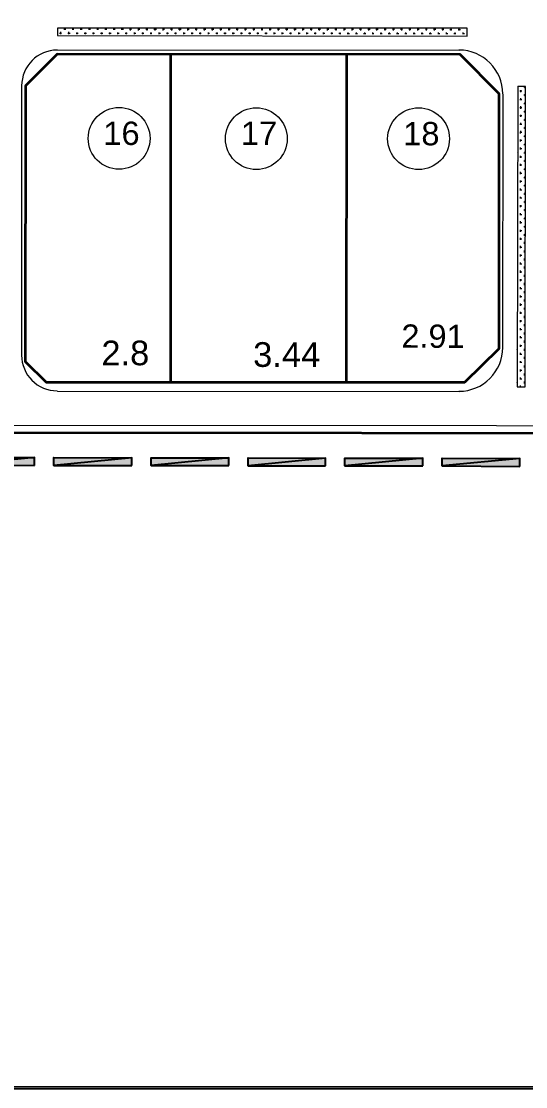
# Model space of a CAD drawing. Header units: millimetres. Extents: x -1787 to 4633, y 81 to 2259.
# Drawn here: x 1147 to 1536, y 275 to 1097 of the extents above; entities that cross this region are included whole.
import ezdxf
from ezdxf.xclip import XClip

# ---------------------------------------------------------------- set-up
doc = ezdxf.new("R2010")
doc.units = ezdxf.units.MM
doc.header["$MEASUREMENT"] = 0
doc.header["$XCLIPFRAME"] = 2
doc.layers.get('0').update_dxf_attribs({"linetype": 'CONTINUOUS'})
doc.styles.add('Arial$001', font='arial.ttf', dxfattribs={"height": 2.232})

# ---------------------------------------------------------------- blocks, each defined once
blk = doc.blocks.new('MF27BC930')
at = {"color": 1, "linetype": 'Continuous', "lineweight": 5, "true_color": 0x000001}
blk.add_lwpolyline([(10.69, 344.81), (583.36, 344.81), (583.36, 74.87), (10.69, 74.87)], close=True, dxfattribs=at)

msp = doc.modelspace()

# ---------------------------------------------------------------- hatches: boundary and pattern name
at = {"true_color": 0x000007}
h = msp.add_hatch(color=7, dxfattribs=at)
h.paths.add_polyline_path([(1157.44111, 754.45556), (1157.44111, 760.77957), (1097.72783, 754.8204)])
h.paths.add_polyline_path([(1157.44111, 760.77957), (1097.72783, 754.8204), (1097.72783, 760.77957)])
h = msp.add_hatch(color=7, dxfattribs=at)
h.paths.add_polyline_path([(1232.47796, 754.45556), (1232.47796, 760.41472), (1172.39983, 754.45556)])
h.paths.add_polyline_path([(1232.47796, 760.41472), (1172.39983, 754.45556), (1172.39983, 760.77957)])
h = msp.add_hatch(color=7, dxfattribs=at)
h.paths.add_polyline_path([(1307.27158, 754.45556), (1307.27158, 760.41472), (1247.43668, 754.45556)])
h.paths.add_polyline_path([(1307.27158, 760.41472), (1247.43668, 754.45556), (1247.43668, 760.41472)])
h = msp.add_hatch(color=7, dxfattribs=at)
h.paths.add_polyline_path([(1381.94358, 754.21233), (1381.94358, 760.17149), (1322.2303, 754.21233)])
h.paths.add_polyline_path([(1381.94358, 760.17149), (1322.2303, 754.21233), (1322.2303, 760.41472)])
h = msp.add_hatch(color=7, dxfattribs=at)
h.paths.add_polyline_path([(1456.98044, 754.21233), (1456.98044, 760.17149), (1396.90231, 754.21233)])
h.paths.add_polyline_path([(1456.98044, 760.17149), (1396.90231, 754.21233), (1396.90231, 760.17149)])
h = msp.add_hatch(color=7, dxfattribs=at)
h.paths.add_polyline_path([(1531.77406, 753.84748), (1531.77406, 759.80665), (1471.93916, 754.21233)])
h.paths.add_polyline_path([(1531.77406, 759.80665), (1471.93916, 754.21233), (1471.93916, 760.17149)])

# ---------------------------------------------------------------- linework, layer by layer
at = {"color": 1, "linetype": 'Continuous', "lineweight": 35, "true_color": 0x000001}
for points in [[(3594.01049, 777.80576), (681.43749, 779.99484), (681.43749, 825.84394), (689.22089, 825.84394), (711.35494, 856.00462), (649.08773, 1050.95449), (629.50761, 1065.54837), (589.61768, 1065.54837), (589.61768, 1113.2217), (601.4144, 1113.2217), (620.75128, 1139.61229), (457.29986, 1651.49253), (497.18979, 1664.26217), (512.75659, 1615.61592), (522.97231, 1611.35937)], [(1262.39541, 1071.75077), (1262.39541, 818.66862), (1262.39541, 818.66862)], [(1398.11847, 1071.50753), (1397.87523, 818.66862), (1397.87523, 818.66862)]]:
    msp.add_lwpolyline(points, dxfattribs=at)
at = {"color": 5, "linetype": 'Continuous', "lineweight": 20, "true_color": 0x000005}
for points in [[(1491.27605, 1091.69573), (1175.19699, 1091.93896), (1175.19699, 1086.10141), (1491.27605, 1085.73656), (1491.27605, 1089.50665)], [(1530.19305, 1046.81956), (1529.82821, 815.26338), (1535.78737, 815.26338), (1536.0306, 1046.81956)]]:
    msp.add_lwpolyline(points, close=True, dxfattribs=at)
at = {"color": 3, "linetype": 'Continuous', "lineweight": 15, "true_color": 0x000003}
for points in [[(1176.778, 1087.92565), (1178.359, 1087.92565), (1178.359, 1087.92565)], [(1177.75092, 1087.07434), (1177.75092, 1088.89857), (1177.75092, 1088.89857)], [(1180.18324, 1091.08765), (1181.76424, 1091.08765), (1181.76424, 1091.08765)], [(1180.79131, 1090.47957), (1180.79131, 1091.93896), (1180.79131, 1091.93896)], [(1183.34524, 1087.92565), (1184.92625, 1087.92565), (1184.92625, 1087.92565)], [(1183.95332, 1087.07434), (1183.95332, 1088.89857), (1183.95332, 1088.89857)], [(1186.50725, 1091.08765), (1187.96664, 1091.08765), (1187.96664, 1091.08765)], [(1187.11533, 1090.47957), (1187.11533, 1091.93896), (1187.11533, 1091.93896)], [(1189.54764, 1087.92565), (1191.12864, 1087.92565), (1191.12864, 1087.92565)], [(1190.52056, 1087.07434), (1190.52056, 1088.53372), (1190.52056, 1088.53372)], [(1192.70965, 1091.08765), (1194.29065, 1091.08765), (1194.29065, 1091.08765)], [(1193.56096, 1090.47957), (1193.56096, 1091.93896), (1193.56096, 1091.93896)], [(1195.75004, 1087.92565), (1197.69589, 1087.92565), (1197.69589, 1087.92565)], [(1196.72296, 1087.07434), (1196.72296, 1088.53372), (1196.72296, 1088.53372)], [(1199.15528, 1091.08765), (1200.73628, 1091.08765), (1200.73628, 1091.08765)], [(1199.88497, 1090.47957), (1199.88497, 1091.93896), (1199.88497, 1091.93896)], [(1202.31728, 1087.92565), (1203.89829, 1087.92565), (1203.89829, 1087.92565)], [(1202.92536, 1087.07434), (1202.92536, 1088.53372), (1202.92536, 1088.53372)], [(1205.47929, 1091.08765), (1206.93868, 1091.08765), (1206.93868, 1091.08765)], [(1206.3306, 1090.47957), (1206.3306, 1091.93896), (1206.3306, 1091.93896)], [(1208.51968, 1087.92565), (1210.10068, 1087.92565), (1210.10068, 1087.92565)], [(1209.4926, 1087.07434), (1209.4926, 1088.53372), (1209.4926, 1088.53372)], [(1211.68169, 1091.08765), (1213.26269, 1091.08765), (1213.26269, 1091.08765)], [(1212.65461, 1090.47957), (1212.65461, 1091.93896), (1212.65461, 1091.93896)], [(1214.72208, 1087.92565), (1216.66793, 1087.92565), (1216.66793, 1087.92565)], [(1215.695, 1087.07434), (1215.695, 1088.53372), (1215.695, 1088.53372)], [(1218.24893, 1091.08765), (1219.70832, 1091.08765), (1219.70832, 1091.08765)], [(1218.85701, 1090.47957), (1218.85701, 1091.93896), (1218.85701, 1091.93896)], [(1221.28932, 1087.92565), (1222.87033, 1087.92565), (1222.87033, 1087.92565)], [(1221.8974, 1087.07434), (1221.8974, 1088.53372), (1221.8974, 1088.53372)], [(1224.45133, 1091.08765), (1226.03233, 1091.08765), (1226.03233, 1091.08765)], [(1225.42425, 1090.47957), (1225.42425, 1091.93896), (1225.42425, 1091.93896)], [(1227.49172, 1087.92565), (1229.07272, 1087.92565), (1229.07272, 1087.92565)], [(1228.46464, 1087.07434), (1228.46464, 1088.53372), (1228.46464, 1088.53372)], [(1230.65373, 1091.08765), (1232.23473, 1091.08765), (1232.23473, 1091.08765)], [(1231.62665, 1090.11473), (1231.62665, 1091.93896), (1231.62665, 1091.93896)], [(1234.05896, 1087.92565), (1235.63997, 1087.92565), (1235.63997, 1087.92565)], [(1234.66704, 1087.07434), (1234.66704, 1088.53372), (1234.66704, 1088.53372)], [(1237.22097, 1091.08765), (1238.80197, 1091.08765), (1238.80197, 1091.08765)], [(1237.82905, 1090.11473), (1237.82905, 1091.93896), (1237.82905, 1091.93896)], [(1240.26136, 1087.92565), (1241.84237, 1087.92565), (1241.84237, 1087.92565)], [(1240.99106, 1087.07434), (1240.99106, 1088.53372), (1240.99106, 1088.53372)], [(1243.42337, 1091.08765), (1245.00437, 1091.08765), (1245.00437, 1091.08765)], [(1244.39629, 1090.11473), (1244.39629, 1091.93896), (1244.39629, 1091.93896)], [(1246.58538, 1087.92565), (1248.04476, 1087.92565), (1248.04476, 1087.92565)], [(1247.43668, 1087.07434), (1247.43668, 1088.53372), (1247.43668, 1088.53372)], [(1249.62577, 1091.08765), (1251.57162, 1091.08765), (1251.57162, 1091.08765)], [(1250.59869, 1090.11473), (1250.59869, 1091.93896), (1250.59869, 1091.93896)], [(1253.031, 1087.92565), (1254.61201, 1087.92565), (1254.61201, 1087.92565)], [(1253.63908, 1087.07434), (1253.63908, 1088.53372), (1253.63908, 1088.53372)], [(1256.19301, 1091.08765), (1257.77401, 1091.08765), (1257.77401, 1091.08765)], [(1256.80109, 1090.11473), (1256.80109, 1091.93896), (1256.80109, 1091.93896)], [(1259.35502, 1087.92565), (1260.81441, 1087.92565), (1260.81441, 1087.92565)], [(1259.9631, 1087.07434), (1259.9631, 1088.53372), (1259.9631, 1088.53372)], [(1262.39541, 1091.08765), (1263.97641, 1091.08765), (1263.97641, 1091.08765)], [(1263.36833, 1090.11473), (1263.36833, 1091.93896), (1263.36833, 1091.93896)], [(1265.55742, 1087.92565), (1267.13842, 1087.92565), (1267.13842, 1087.92565)], [(1266.40873, 1087.07434), (1266.40873, 1088.53372), (1266.40873, 1088.53372)], [(1268.59781, 1091.08765), (1270.54366, 1091.08765), (1270.54366, 1091.08765)], [(1269.57073, 1090.11473), (1269.57073, 1091.69573), (1269.57073, 1091.69573)], [(1272.12466, 1087.92565), (1273.58405, 1087.92565), (1273.58405, 1087.92565)], [(1272.73274, 1087.07434), (1272.73274, 1088.53372), (1272.73274, 1088.53372)], [(1275.16505, 1091.08765), (1276.74605, 1091.08765), (1276.74605, 1091.08765)], [(1275.77313, 1090.11473), (1275.77313, 1091.69573), (1275.77313, 1091.69573)], [(1278.32706, 1087.92565), (1279.90806, 1087.92565), (1279.90806, 1087.92565)], [(1279.17837, 1087.07434), (1279.17837, 1088.53372), (1279.17837, 1088.53372)], [(1281.36745, 1091.08765), (1282.94845, 1091.08765), (1282.94845, 1091.08765)], [(1282.34037, 1090.11473), (1282.34037, 1091.69573), (1282.34037, 1091.69573)], [(1284.52946, 1087.92565), (1286.11046, 1087.92565), (1286.11046, 1087.92565)], [(1285.50238, 1087.07434), (1285.50238, 1088.53372), (1285.50238, 1088.53372)], [(1287.93469, 1091.08765), (1289.5157, 1091.08765), (1289.5157, 1091.08765)], [(1288.54277, 1090.11473), (1288.54277, 1091.69573), (1288.54277, 1091.69573)], [(1291.0967, 1087.92565), (1292.55609, 1087.92565), (1292.55609, 1087.92565)], [(1291.70478, 1087.07434), (1291.70478, 1088.53372), (1291.70478, 1088.53372)], [(1294.13709, 1091.08765), (1295.71809, 1091.08765), (1295.71809, 1091.08765)], [(1294.74517, 1090.11473), (1294.74517, 1091.69573), (1294.74517, 1091.69573)], [(1297.2991, 1087.92565), (1298.8801, 1087.92565), (1298.8801, 1087.92565)], [(1298.27202, 1087.07434), (1298.27202, 1088.53372), (1298.27202, 1088.53372)], [(1300.33949, 1091.08765), (1301.92049, 1091.08765), (1301.92049, 1091.08765)], [(1301.31241, 1090.11473), (1301.31241, 1091.69573), (1301.31241, 1091.69573)], [(1303.5015, 1087.92565), (1305.32573, 1087.92565), (1305.32573, 1087.92565)], [(1304.47442, 1087.07434), (1304.47442, 1088.53372), (1304.47442, 1088.53372)], [(1306.90673, 1091.08765), (1308.48774, 1091.08765), (1308.48774, 1091.08765)], [(1307.51481, 1090.11473), (1307.51481, 1091.69573), (1307.51481, 1091.69573)], [(1310.06874, 1087.92565), (1311.64974, 1087.92565), (1311.64974, 1087.92565)], [(1310.67682, 1087.07434), (1310.67682, 1088.53372), (1310.67682, 1088.53372)], [(1313.10913, 1091.08765), (1314.69013, 1091.08765), (1314.69013, 1091.08765)], [(1314.08206, 1090.11473), (1314.08206, 1091.69573), (1314.08206, 1091.69573)], [(1316.27114, 1087.92565), (1317.85214, 1087.92565), (1317.85214, 1087.92565)], [(1317.24406, 1087.07434), (1317.24406, 1088.53372), (1317.24406, 1088.53372)], [(1319.43314, 1091.08765), (1320.89253, 1091.08765), (1320.89253, 1091.08765)], [(1320.28445, 1090.11473), (1320.28445, 1091.69573), (1320.28445, 1091.69573)], [(1322.47354, 1087.92565), (1324.41939, 1087.92565), (1324.41939, 1087.92565)], [(1323.44646, 1087.07434), (1323.44646, 1088.53372), (1323.44646, 1088.53372)], [(1325.87877, 1091.08765), (1327.45978, 1091.08765), (1327.45978, 1091.08765)], [(1326.60847, 1090.11473), (1326.60847, 1091.69573), (1326.60847, 1091.69573)], [(1329.04078, 1087.92565), (1330.62178, 1087.92565), (1330.62178, 1087.92565)], [(1329.64886, 1087.07434), (1329.64886, 1088.53372), (1329.64886, 1088.53372)], [(1332.20279, 1091.08765), (1333.66217, 1091.08765), (1333.66217, 1091.08765)], [(1333.0541, 1090.11473), (1333.0541, 1091.69573), (1333.0541, 1091.69573)], [(1335.24318, 1087.92565), (1336.82418, 1087.92565), (1336.82418, 1087.92565)], [(1336.2161, 1087.07434), (1336.2161, 1088.53372), (1336.2161, 1088.53372)], [(1338.40518, 1091.08765), (1339.98619, 1091.08765), (1339.98619, 1091.08765)], [(1339.25649, 1090.11473), (1339.25649, 1091.69573), (1339.25649, 1091.69573)], [(1341.81042, 1087.92565), (1343.39143, 1087.92565), (1343.39143, 1087.92565)], [(1342.4185, 1087.07434), (1342.4185, 1088.53372), (1342.4185, 1088.53372)], [(1344.97243, 1091.08765), (1346.43182, 1091.08765), (1346.43182, 1091.08765)], [(1345.58051, 1090.11473), (1345.58051, 1091.69573), (1345.58051, 1091.69573)], [(1348.01282, 1087.92565), (1349.59382, 1087.92565), (1349.59382, 1087.92565)], [(1348.6209, 1087.07434), (1348.6209, 1088.53372), (1348.6209, 1088.53372)], [(1351.17483, 1091.08765), (1352.75583, 1091.08765), (1352.75583, 1091.08765)], [(1352.02614, 1090.11473), (1352.02614, 1091.69573), (1352.02614, 1091.69573)], [(1354.21522, 1087.92565), (1355.79622, 1087.92565), (1355.79622, 1087.92565)], [(1355.18814, 1087.07434), (1355.18814, 1088.53372), (1355.18814, 1088.53372)], [(1357.37723, 1091.08765), (1359.20146, 1091.08765), (1359.20146, 1091.08765)], [(1358.35015, 1090.11473), (1358.35015, 1091.69573), (1358.35015, 1091.69573)], [(1360.78246, 1087.92565), (1362.36347, 1087.92565), (1362.36347, 1087.92565)], [(1361.39054, 1087.07434), (1361.39054, 1088.53372), (1361.39054, 1088.53372)], [(1363.94447, 1091.08765), (1365.52547, 1091.08765), (1365.52547, 1091.08765)], [(1364.55255, 1090.11473), (1364.55255, 1091.69573), (1364.55255, 1091.69573)], [(1366.98486, 1087.92565), (1368.56586, 1087.92565), (1368.56586, 1087.92565)], [(1367.59294, 1087.07434), (1367.59294, 1088.53372), (1367.59294, 1088.53372)], [(1370.14687, 1091.08765), (1371.72787, 1091.08765), (1371.72787, 1091.08765)], [(1371.11979, 1090.11473), (1371.11979, 1091.69573), (1371.11979, 1091.69573)], [(1373.30887, 1087.92565), (1374.76826, 1087.92565), (1374.76826, 1087.92565)], [(1374.16018, 1087.07434), (1374.16018, 1088.53372), (1374.16018, 1088.53372)], [(1376.34927, 1091.08765), (1378.1735, 1091.08765), (1378.1735, 1091.08765)], [(1377.32219, 1090.11473), (1377.32219, 1091.69573), (1377.32219, 1091.69573)], [(1379.7545, 1087.92565), (1381.33551, 1087.92565), (1381.33551, 1087.92565)], [(1380.36258, 1087.07434), (1380.36258, 1088.53372), (1380.36258, 1088.53372)], [(1382.91651, 1091.08765), (1384.49751, 1091.08765), (1384.49751, 1091.08765)], [(1383.52459, 1090.11473), (1383.52459, 1091.69573), (1383.52459, 1091.69573)], [(1385.9569, 1087.92565), (1387.5379, 1087.92565), (1387.5379, 1087.92565)], [(1386.92983, 1087.07434), (1386.92983, 1088.53372), (1386.92983, 1088.53372)], [(1389.11891, 1091.08765), (1390.69991, 1091.08765), (1390.69991, 1091.08765)], [(1390.09183, 1090.11473), (1390.09183, 1091.69573), (1390.09183, 1091.69573)], [(1392.28091, 1087.92565), (1393.7403, 1087.68242), (1393.7403, 1087.68242)], [(1393.13222, 1087.07434), (1393.13222, 1088.53372), (1393.13222, 1088.53372)], [(1395.68615, 1091.08765), (1397.26716, 1091.08765), (1397.26716, 1091.08765)], [(1396.29423, 1090.11473), (1396.29423, 1091.69573), (1396.29423, 1091.69573)], [(1398.72654, 1087.68242), (1400.30755, 1087.68242), (1400.30755, 1087.68242)], [(1399.45624, 1087.07434), (1399.45624, 1088.53372), (1399.45624, 1088.53372)], [(1401.88855, 1091.08765), (1403.46955, 1091.08765), (1403.46955, 1091.08765)], [(1402.49663, 1090.11473), (1402.49663, 1091.69573), (1402.49663, 1091.69573)], [(1405.05056, 1087.68242), (1406.50994, 1087.68242), (1406.50994, 1087.68242)], [(1405.90187, 1087.07434), (1405.90187, 1088.53372), (1405.90187, 1088.53372)], [(1408.09095, 1091.08765), (1409.67195, 1091.08765), (1409.67195, 1091.08765)], [(1409.06387, 1090.11473), (1409.06387, 1091.69573), (1409.06387, 1091.69573)], [(1411.25295, 1087.68242), (1413.07719, 1087.68242), (1413.07719, 1087.68242)], [(1412.22588, 1087.07434), (1412.22588, 1088.53372), (1412.22588, 1088.53372)], [(1414.65819, 1091.08765), (1416.2392, 1091.08765), (1416.2392, 1091.08765)], [(1415.26627, 1090.11473), (1415.26627, 1091.69573), (1415.26627, 1091.69573)], [(1417.8202, 1087.68242), (1419.27959, 1087.68242), (1419.27959, 1087.68242)], [(1418.42828, 1087.07434), (1418.42828, 1088.53372), (1418.42828, 1088.53372)], [(1420.86059, 1091.08765), (1422.44159, 1091.08765), (1422.44159, 1091.08765)], [(1421.46867, 1090.11473), (1421.83352, 1091.69573), (1421.83352, 1091.69573)], [(1424.0226, 1087.68242), (1425.6036, 1087.68242), (1425.6036, 1087.68242)], [(1424.87391, 1087.07434), (1424.87391, 1088.53372), (1424.87391, 1088.53372)], [(1427.06299, 1091.08765), (1428.64399, 1091.08765), (1428.64399, 1091.08765)], [(1428.03591, 1090.11473), (1428.03591, 1091.69573), (1428.03591, 1091.69573)], [(1430.22499, 1087.68242), (1432.04923, 1087.68242), (1432.04923, 1087.68242)], [(1431.19792, 1087.07434), (1431.19792, 1088.53372), (1431.19792, 1088.53372)], [(1433.63023, 1091.08765), (1435.21124, 1091.08765), (1435.21124, 1091.08765)], [(1434.23831, 1090.11473), (1434.23831, 1091.69573), (1434.23831, 1091.69573)], [(1436.79224, 1087.68242), (1438.37324, 1087.68242), (1438.37324, 1087.68242)], [(1437.40032, 1087.07434), (1437.40032, 1088.53372), (1437.40032, 1088.53372)], [(1439.83263, 1091.08765), (1441.41363, 1091.08765), (1441.41363, 1091.08765)], [(1440.80556, 1090.11473), (1440.80556, 1091.69573), (1440.80556, 1091.69573)], [(1442.99464, 1087.68242), (1444.57564, 1087.68242), (1444.57564, 1087.68242)], [(1443.96756, 1087.07434), (1443.96756, 1088.53372), (1443.96756, 1088.53372)], [(1446.15664, 1091.08765), (1447.61603, 1091.08765), (1447.61603, 1091.08765)], [(1447.00795, 1090.11473), (1447.00795, 1091.69573), (1447.00795, 1091.69573)], [(1449.56188, 1087.68242), (1451.14288, 1087.68242), (1451.14288, 1087.68242)], [(1450.16996, 1087.07434), (1450.16996, 1088.53372), (1450.16996, 1088.53372)], [(1452.60227, 1091.08765), (1454.18328, 1091.08765), (1454.18328, 1091.08765)], [(1453.21035, 1090.11473), (1453.21035, 1091.69573), (1453.21035, 1091.69573)], [(1455.76428, 1087.68242), (1457.34528, 1087.68242), (1457.34528, 1087.68242)], [(1456.37236, 1087.07434), (1456.37236, 1088.53372), (1456.37236, 1088.53372)], [(1458.92629, 1091.08765), (1460.38567, 1091.08765), (1460.38567, 1091.08765)], [(1459.7776, 1090.11473), (1459.7776, 1091.69573), (1459.7776, 1091.69573)], [(1461.96668, 1087.68242), (1463.54768, 1087.68242), (1463.54768, 1087.68242)], [(1462.9396, 1087.07434), (1462.9396, 1088.53372), (1462.9396, 1088.53372)], [(1465.12868, 1091.08765), (1466.95292, 1091.08765), (1466.95292, 1091.08765)], [(1465.97999, 1090.11473), (1465.97999, 1091.69573), (1465.97999, 1091.69573)], [(1468.53392, 1087.68242), (1470.11492, 1087.68242), (1470.11492, 1087.68242)], [(1469.142, 1087.07434), (1469.142, 1088.53372), (1469.142, 1088.53372)], [(1471.57431, 1091.08765), (1473.15532, 1091.08765), (1473.15532, 1091.08765)], [(1472.30401, 1090.11473), (1472.30401, 1091.69573), (1472.30401, 1091.69573)], [(1474.73632, 1087.68242), (1476.31732, 1087.68242), (1476.31732, 1087.68242)], [(1475.3444, 1087.07434), (1475.3444, 1088.53372), (1475.3444, 1088.53372)], [(1477.89833, 1090.72281), (1479.35771, 1090.72281), (1479.35771, 1090.72281)], [(1478.74964, 1090.11473), (1478.74964, 1091.69573), (1478.74964, 1091.69573)], [(1480.93872, 1087.68242), (1482.51972, 1087.68242), (1482.51972, 1087.68242)], [(1481.91164, 1087.07434), (1481.91164, 1088.53372), (1481.91164, 1088.53372)], [(1484.10072, 1090.72281), (1485.92496, 1090.72281), (1485.92496, 1090.72281)], [(1485.07365, 1090.11473), (1485.07365, 1091.69573), (1485.07365, 1091.69573)], [(1487.50596, 1087.68242), (1489.08697, 1087.68242), (1489.08697, 1087.68242)], [(1488.11404, 1087.07434), (1488.11404, 1088.53372), (1488.11404, 1088.53372)], [(1490.66797, 1090.72281), (1491.27605, 1090.72281), (1491.27605, 1090.72281)], [(1530.19305, 1046.57633), (1530.07144, 1046.57633), (1530.07144, 1046.57633)], [(1532.62536, 1042.4414), (1532.62536, 1044.0224), (1532.62536, 1044.0224)], [(1534.81445, 1046.57633), (1536.0306, 1046.57633), (1536.0306, 1046.57633)], [(1535.78737, 1045.6034), (1535.78737, 1046.81956), (1535.78737, 1046.81956)], [(1530.19305, 1040.37393), (1530.07144, 1040.37393), (1530.07144, 1040.37393)], [(1531.77406, 1043.41432), (1533.23344, 1043.41432), (1533.23344, 1043.41432)], [(1531.77406, 1036.84708), (1533.23344, 1036.84708), (1533.23344, 1036.84708)], [(1532.62536, 1036.239), (1532.62536, 1037.82), (1532.62536, 1037.82)], [(1534.81445, 1040.37393), (1536.0306, 1040.37393), (1536.0306, 1040.37393)], [(1535.78737, 1039.40101), (1535.78737, 1040.98201), (1535.78737, 1040.98201)], [(1530.19305, 1033.80669), (1530.07144, 1033.80669), (1530.07144, 1033.80669)], [(1530.19305, 1027.60429), (1530.07144, 1027.60429), (1530.07144, 1027.60429)], [(1531.77406, 1030.64468), (1533.23344, 1030.64468), (1533.23344, 1030.64468)], [(1532.62536, 1029.67175), (1532.62536, 1031.6176), (1532.62536, 1031.6176)], [(1534.81445, 1033.80669), (1536.0306, 1033.80669), (1536.0306, 1033.80669)], [(1534.81445, 1027.60429), (1536.0306, 1027.60429), (1536.0306, 1027.60429)], [(1535.78737, 1033.19861), (1535.78737, 1034.658), (1535.78737, 1034.658)], [(1535.78737, 1026.63136), (1535.78737, 1028.21237), (1535.78737, 1028.21237)], [(1530.19305, 1021.03704), (1530.07144, 1021.03704), (1530.07144, 1021.03704)], [(1531.77406, 1024.44228), (1533.23344, 1024.44228), (1533.23344, 1024.44228)], [(1532.62536, 1023.46936), (1532.62536, 1025.05036), (1532.62536, 1025.05036)], [(1534.81445, 1021.03704), (1536.0306, 1021.03704), (1536.0306, 1021.03704)], [(1535.78737, 1020.42897), (1535.78737, 1021.88835), (1535.78737, 1021.88835)], [(1530.19305, 1014.83465), (1530.07144, 1014.83465), (1530.07144, 1014.83465)], [(1531.77406, 1017.87504), (1533.23344, 1017.87504), (1533.23344, 1017.87504)], [(1531.77406, 1011.67264), (1533.23344, 1011.67264), (1533.23344, 1011.67264)], [(1532.38213, 1010.69971), (1532.62536, 1012.64556), (1532.62536, 1012.64556)], [(1532.62536, 1017.26696), (1532.62536, 1018.84796), (1532.62536, 1018.84796)], [(1534.81445, 1014.83465), (1536.0306, 1014.83465), (1536.0306, 1014.83465)], [(1535.78737, 1014.10495), (1535.78737, 1015.68596), (1535.78737, 1015.68596)], [(1530.19305, 1008.51063), (1530.07144, 1008.63225), (1530.07144, 1008.63225)], [(1531.77406, 1005.47024), (1533.23344, 1005.47024), (1533.23344, 1005.47024)], [(1532.38213, 1004.49732), (1532.38213, 1006.07832), (1532.38213, 1006.07832)], [(1534.81445, 1008.51063), (1536.0306, 1008.51063), (1536.0306, 1008.51063)], [(1535.78737, 1007.65932), (1535.78737, 1009.24033), (1535.78737, 1009.24033)], [(1535.78737, 1001.45693), (1535.78737, 1002.91631), (1535.78737, 1002.91631)], [(1530.19305, 1002.065), (1530.07144, 1002.065), (1530.07144, 1002.065)], [(1530.19305, 995.74099), (1530.07144, 995.86261), (1530.07144, 995.86261)], [(1531.77406, 998.903), (1533.23344, 998.903), (1533.23344, 998.903)], [(1532.38213, 998.29492), (1532.38213, 999.87592), (1532.38213, 999.87592)], [(1534.81445, 1002.065), (1536.0306, 1002.065), (1536.0306, 1002.065)], [(1534.81445, 995.74099), (1536.0306, 995.74099), (1536.0306, 995.74099)], [(1535.78737, 995.13291), (1535.78737, 996.71392), (1535.78737, 996.71392)], [(1530.19305, 989.53859), (1530.07144, 989.66021), (1530.07144, 989.66021)], [(1531.77406, 992.7006), (1533.23344, 992.7006), (1533.23344, 992.7006)], [(1531.77406, 986.4982), (1533.23344, 986.4982), (1533.23344, 986.4982)], [(1532.38213, 991.72767), (1532.38213, 993.30868), (1532.38213, 993.30868)], [(1532.38213, 985.52528), (1532.38213, 987.10628), (1532.38213, 987.10628)], [(1534.81445, 989.53859), (1536.0306, 989.53859), (1536.0306, 989.53859)], [(1535.78737, 988.68728), (1535.78737, 990.14667), (1535.78737, 990.14667)], [(1530.19305, 982.97135), (1530.07144, 983.09296), (1530.07144, 983.09296)], [(1531.77406, 979.93096), (1533.23344, 979.93096), (1533.23344, 979.93096)], [(1532.38213, 979.32288), (1532.38213, 980.90388), (1532.38213, 980.90388)], [(1534.81445, 982.97135), (1536.0306, 982.97135), (1536.0306, 982.97135)], [(1535.78737, 982.36327), (1535.78737, 983.94427), (1535.78737, 983.94427)], [(1530.19305, 976.76895), (1530.07144, 976.89057), (1530.07144, 976.89057)], [(1530.19305, 970.56655), (1530.07144, 970.68817), (1530.07144, 970.68817)], [(1531.77406, 973.72856), (1533.23344, 973.72856), (1533.23344, 973.72856)], [(1532.38213, 972.75563), (1532.38213, 974.33664), (1532.38213, 974.33664)], [(1534.81445, 976.76895), (1536.0306, 976.76895), (1536.0306, 976.76895)], [(1534.81445, 970.56655), (1536.0306, 970.56655), (1536.0306, 970.56655)], [(1535.78737, 975.91764), (1535.78737, 977.74188), (1535.78737, 977.74188)], [(1535.78737, 969.59363), (1535.78737, 971.17463), (1535.78737, 971.17463)], [(1530.19305, 963.99931), (1530.07144, 964.12092), (1530.07144, 964.12092)], [(1531.77406, 967.16131), (1533.23344, 967.16131), (1533.23344, 967.16131)], [(1532.38213, 966.55324), (1532.38213, 968.13424), (1532.38213, 968.13424)], [(1532.38213, 960.35084), (1532.38213, 961.81023), (1532.38213, 961.81023)], [(1534.81445, 963.99931), (1536.0306, 963.99931), (1536.0306, 963.99931)], [(1535.78737, 963.39123), (1535.78737, 964.97223), (1535.78737, 964.97223)], [(1530.19305, 957.79691), (1530.07144, 957.91853), (1530.07144, 957.91853)], [(1531.77406, 960.95892), (1533.23344, 960.95892), (1533.23344, 960.95892)], [(1531.77406, 954.75652), (1533.23344, 954.75652), (1533.23344, 954.75652)], [(1532.38213, 953.78359), (1532.38213, 955.3646), (1532.38213, 955.3646)], [(1534.81445, 957.79691), (1536.0306, 957.79691), (1536.0306, 957.79691)], [(1535.78737, 956.82398), (1535.78737, 958.76984), (1535.78737, 958.76984)], [(1529.82821, 951.59451), (1530.19305, 951.59451), (1530.19305, 951.59451)], [(1529.82821, 945.02727), (1530.19305, 945.02727), (1530.19305, 945.02727)], [(1531.77406, 948.18927), (1533.23344, 948.18927), (1533.23344, 948.18927)], [(1532.38213, 947.5812), (1532.38213, 949.04058), (1532.38213, 949.04058)], [(1534.81445, 951.59451), (1536.0306, 951.59451), (1536.0306, 951.59451)], [(1534.81445, 945.02727), (1536.0306, 945.02727), (1536.0306, 945.02727)], [(1535.78737, 950.62159), (1535.78737, 952.20259), (1535.78737, 952.20259)], [(1535.78737, 944.41919), (1535.78737, 946.00019), (1535.78737, 946.00019)], [(1529.82821, 938.82487), (1530.19305, 938.82487), (1530.19305, 938.82487)], [(1531.77406, 941.98688), (1533.23344, 941.98688), (1533.23344, 941.98688)], [(1532.38213, 941.25718), (1532.38213, 942.83819), (1532.38213, 942.83819)], [(1534.81445, 938.82487), (1536.0306, 938.82487), (1536.0306, 938.82487)], [(1535.78737, 937.85194), (1535.78737, 939.43295), (1535.78737, 939.43295)], [(1529.82821, 932.62247), (1530.19305, 932.62247), (1530.19305, 932.62247)], [(1531.77406, 935.66286), (1533.23344, 935.66286), (1533.23344, 935.66286)], [(1531.77406, 929.21723), (1533.23344, 929.21723), (1533.23344, 929.21723)], [(1532.38213, 934.81155), (1532.38213, 936.27094), (1532.38213, 936.27094)], [(1532.38213, 928.48754), (1532.38213, 930.06854), (1532.38213, 930.06854)], [(1534.81445, 932.62247), (1536.0306, 932.62247), (1536.0306, 932.62247)], [(1535.42252, 931.64955), (1535.78737, 933.23055), (1535.78737, 933.23055)], [(1529.82821, 926.05523), (1530.19305, 926.05523), (1530.19305, 926.05523)], [(1531.77406, 922.89322), (1533.23344, 922.89322), (1533.23344, 922.89322)], [(1532.38213, 922.04191), (1532.38213, 923.86615), (1532.38213, 923.86615)], [(1534.81445, 926.05523), (1536.0306, 926.05523), (1536.0306, 926.05523)], [(1535.42252, 925.44715), (1535.42252, 927.02815), (1535.42252, 927.02815)], [(1535.42252, 918.8799), (1535.42252, 920.46091), (1535.42252, 920.46091)], [(1529.82821, 919.85283), (1530.19305, 919.85283), (1530.19305, 919.85283)], [(1529.82821, 913.65043), (1530.19305, 913.65043), (1530.19305, 913.65043)], [(1531.77406, 916.69082), (1533.23344, 916.69082), (1533.23344, 916.69082)], [(1532.38213, 915.83951), (1532.38213, 917.2989), (1532.38213, 917.2989)], [(1534.81445, 919.85283), (1536.0306, 919.85283), (1536.0306, 919.85283)], [(1534.81445, 913.28559), (1536.0306, 913.28559), (1536.0306, 913.28559)], [(1535.42252, 912.67751), (1535.42252, 914.25851), (1535.42252, 914.25851)], [(1529.82821, 907.08319), (1530.19305, 907.08319), (1530.19305, 907.08319)], [(1531.77406, 910.12358), (1533.23344, 910.12358), (1533.23344, 910.12358)], [(1531.77406, 903.92118), (1533.23344, 903.92118), (1533.23344, 903.92118)], [(1532.38213, 909.5155), (1532.38213, 911.0965), (1532.38213, 911.0965)], [(1532.38213, 903.06987), (1532.38213, 904.89411), (1532.38213, 904.89411)], [(1534.81445, 907.08319), (1536.0306, 907.08319), (1536.0306, 907.08319)], [(1535.42252, 906.47511), (1535.42252, 908.05611), (1535.42252, 908.05611)], [(1529.82821, 900.88079), (1530.19305, 900.88079), (1530.19305, 900.88079)], [(1531.77406, 897.71878), (1533.23344, 897.71878), (1533.23344, 897.71878)], [(1532.38213, 896.74586), (1532.38213, 898.32686), (1532.38213, 898.32686)], [(1534.81445, 900.88079), (1536.0306, 900.88079), (1536.0306, 900.88079)], [(1535.42252, 899.90786), (1535.42252, 901.48887), (1535.42252, 901.48887)], [(1529.82821, 894.31354), (1530.19305, 894.31354), (1530.19305, 894.31354)], [(1529.82821, 888.11115), (1530.19305, 888.11115), (1530.19305, 888.11115)], [(1531.77406, 891.15154), (1533.23344, 891.15154), (1533.23344, 891.15154)], [(1532.38213, 890.54346), (1532.38213, 892.12446), (1532.38213, 892.12446)], [(1534.81445, 894.31354), (1536.0306, 894.31354), (1536.0306, 894.31354)], [(1534.81445, 888.11115), (1536.0306, 888.11115), (1536.0306, 888.11115)], [(1535.42252, 893.70547), (1535.42252, 895.28647), (1535.42252, 895.28647)], [(1535.42252, 887.50307), (1535.42252, 888.96246), (1535.42252, 888.96246)], [(1529.82821, 881.78713), (1530.19305, 881.78713), (1530.19305, 881.78713)], [(1531.77406, 884.94914), (1533.23344, 884.94914), (1533.23344, 884.94914)], [(1532.38213, 883.97622), (1532.38213, 885.55722), (1532.38213, 885.55722)], [(1532.38213, 877.77382), (1532.38213, 879.35482), (1532.38213, 879.35482)], [(1534.81445, 881.78713), (1536.0306, 881.78713), (1536.0306, 881.78713)], [(1535.42252, 880.93582), (1535.42252, 882.51683), (1535.42252, 882.51683)], [(1529.82821, 875.3415), (1530.19305, 875.3415), (1530.19305, 875.3415)], [(1531.77406, 878.74674), (1533.23344, 878.74674), (1533.23344, 878.74674)], [(1531.77406, 872.1795), (1533.23344, 872.1795), (1533.23344, 872.1795)], [(1532.38213, 871.57142), (1532.38213, 873.15242), (1532.38213, 873.15242)], [(1534.81445, 875.3415), (1536.0306, 875.3415), (1536.0306, 875.3415)], [(1535.42252, 874.73343), (1535.42252, 876.19281), (1535.42252, 876.19281)], [(1529.82821, 869.13911), (1530.19305, 869.13911), (1530.19305, 869.13911)], [(1529.82821, 862.81509), (1530.19305, 862.81509), (1530.19305, 862.81509)], [(1531.77406, 865.9771), (1533.23344, 865.9771), (1533.23344, 865.9771)], [(1532.38213, 865.00418), (1532.38213, 866.58518), (1532.38213, 866.58518)], [(1534.81445, 869.13911), (1536.0306, 869.13911), (1536.0306, 869.13911)], [(1534.81445, 862.81509), (1536.0306, 862.81509), (1536.0306, 862.81509)], [(1535.42252, 868.16618), (1535.42252, 869.99042), (1535.42252, 869.99042)], [(1535.42252, 861.96378), (1535.42252, 863.42317), (1535.42252, 863.42317)], [(1529.82821, 856.36946), (1530.19305, 856.36946), (1530.19305, 856.36946)], [(1531.77406, 859.7747), (1533.23344, 859.40986), (1533.23344, 859.40986)], [(1532.38213, 858.80178), (1532.38213, 860.38278), (1532.38213, 860.38278)], [(1534.81445, 856.36946), (1536.0306, 856.36946), (1536.0306, 856.36946)], [(1535.42252, 855.63977), (1535.42252, 857.22077), (1535.42252, 857.22077)], [(1529.82821, 850.04545), (1530.19305, 850.04545), (1530.19305, 850.04545)], [(1531.77406, 853.20746), (1533.23344, 853.20746), (1533.23344, 853.20746)], [(1531.77406, 847.00506), (1533.23344, 847.00506), (1533.23344, 847.00506)], [(1532.38213, 852.59938), (1532.38213, 854.18038), (1532.38213, 854.18038)], [(1532.38213, 846.03214), (1532.38213, 847.61314), (1532.38213, 847.61314)], [(1534.81445, 850.04545), (1536.0306, 850.04545), (1536.0306, 850.04545)], [(1535.42252, 849.19414), (1535.42252, 851.01838), (1535.42252, 851.01838)], [(1529.82821, 843.84305), (1529.82821, 843.96467), (1529.82821, 843.96467)], [(1531.77406, 840.43782), (1533.23344, 840.43782), (1533.23344, 840.43782)], [(1532.38213, 839.82974), (1532.38213, 841.41074), (1532.38213, 841.41074)], [(1534.81445, 843.84305), (1535.78737, 843.84305), (1535.78737, 843.84305)], [(1535.42252, 842.87013), (1535.42252, 844.45113), (1535.42252, 844.45113)], [(1535.42252, 836.66773), (1535.42252, 838.24873), (1535.42252, 838.24873)], [(1529.82821, 837.27581), (1529.82821, 837.39742), (1529.82821, 837.39742)], [(1529.82821, 831.07341), (1529.82821, 831.19503), (1529.82821, 831.19503)], [(1531.77406, 834.23542), (1533.23344, 834.23542), (1533.23344, 834.23542)], [(1532.38213, 833.62734), (1532.38213, 835.08673), (1532.38213, 835.08673)], [(1534.81445, 837.27581), (1535.78737, 837.27581), (1535.78737, 837.27581)], [(1534.81445, 831.07341), (1535.78737, 831.07341), (1535.78737, 831.07341)], [(1535.42252, 830.2221), (1535.42252, 831.68149), (1535.42252, 831.68149)], [(1529.82821, 824.87101), (1529.82821, 824.99263), (1529.82821, 824.99263)], [(1531.77406, 828.03302), (1533.23344, 828.03302), (1533.23344, 828.03302)], [(1532.38213, 827.0601), (1532.38213, 828.6411), (1532.38213, 828.6411)], [(1532.38213, 820.8577), (1532.38213, 822.4387), (1532.38213, 822.4387)], [(1534.81445, 824.87101), (1535.78737, 824.87101), (1535.78737, 824.87101)], [(1535.42252, 823.89809), (1535.42252, 825.47909), (1535.42252, 825.47909)], [(1529.82821, 818.30377), (1529.82821, 818.42538), (1529.82821, 818.42538)], [(1531.77406, 821.46578), (1533.23344, 821.46578), (1533.23344, 821.46578)], [(1532.38213, 815.26338), (1532.38213, 816.11469), (1532.38213, 816.11469)], [(1534.81445, 818.30377), (1535.78737, 818.30377), (1535.78737, 818.30377)], [(1535.42252, 817.69569), (1535.42252, 819.27669), (1535.42252, 819.27669)]]:
    msp.add_lwpolyline(points, dxfattribs=at)
at = {"color": 1, "linetype": 'Continuous', "lineweight": 35, "true_color": 0x000001}
msp.add_lwpolyline([(1489.3302, 818.66862), (1515.84241, 844.81598), (1515.84241, 1041.22524), (1485.68173, 1071.50753), (1174.95376, 1071.75077), (1150.63063, 1047.42764), (1150.3874, 834.8435), (1166.56228, 818.66862)], close=True, dxfattribs=at)
at = {"color": 5, "linetype": 'Continuous', "lineweight": 20, "true_color": 0x000005}
for points in [[(1485.31688, 1074.54793), (1175.19699, 1074.91277), (1175.19699, 1074.91277)], [(1147.59024, 1047.18441), (1147.59024, 839.46489), (1147.59024, 839.46489)], [(1518.63957, 845.05921), (1519.00441, 1040.98201), (1519.00441, 1040.98201)], [(1175.19699, 811.73652), (1485.07365, 811.49329), (1485.07365, 811.49329)], [(681.43749, 785.95401), (3594.01049, 784.12977), (3594.01049, 784.12977)]]:
    msp.add_lwpolyline(points, dxfattribs=at)
at = {"color": 7, "linetype": 'Continuous', "lineweight": -2, "true_color": 0x000007}
for points in [[(1157.44111, 754.45556), (1157.44111, 760.77957), (1097.72783, 754.8204)], [(1157.44111, 760.77957), (1097.72783, 754.8204), (1097.72783, 760.77957)], [(1232.47796, 760.41472), (1172.39983, 754.45556), (1172.39983, 760.77957)], [(1232.47796, 754.45556), (1232.47796, 760.41472), (1172.39983, 754.45556)], [(1307.27158, 754.45556), (1307.27158, 760.41472), (1247.43668, 754.45556)], [(1307.27158, 760.41472), (1247.43668, 754.45556), (1247.43668, 760.41472)], [(1381.94358, 760.17149), (1322.2303, 754.21233), (1322.2303, 760.41472)], [(1381.94358, 754.21233), (1381.94358, 760.17149), (1322.2303, 754.21233)], [(1456.98044, 754.21233), (1456.98044, 760.17149), (1396.90231, 754.21233)], [(1456.98044, 760.17149), (1396.90231, 754.21233), (1396.90231, 760.17149)], [(1531.77406, 759.80665), (1471.93916, 754.21233), (1471.93916, 760.17149)], [(1531.77406, 753.84748), (1531.77406, 759.80665), (1471.93916, 754.21233)]]:
    msp.add_lwpolyline(points, close=True, dxfattribs=at)
at = {"color": 5, "linetype": 'Continuous', "lineweight": 20, "true_color": 0x000005}
for points in [[(1175.07538, 1074.91277), (1159.87342, 1074.91277), (1147.59024, 1062.50798), (1147.59024, 1047.30602)], [(1518.63957, 1041.10362), (1518.63957, 1059.71082), (1503.55923, 1074.91277), (1484.83042, 1074.91277)], [(1147.59024, 839.70812), (1147.46863, 824.50617), (1159.87342, 812.10137), (1175.07538, 812.10137)], [(1484.83042, 811.73652), (1503.43761, 811.73652), (1518.63957, 826.93848), (1518.63957, 845.54567)]]:
    msp.add_open_spline(points, degree=3, dxfattribs=at)
at = {"color": 7, "linetype": 'Continuous', "lineweight": 15, "true_color": 0x000007}
for points in [[(1222.74871, 1030.64468), (1209.61422, 1030.64468), (1198.91204, 1019.9425), (1198.91204, 1006.80801), (1198.91204, 1006.80801), (1198.91204, 993.67352), (1209.61422, 982.97135), (1222.74871, 982.97135), (1222.74871, 982.97135), (1235.8832, 982.97135), (1246.58538, 993.67352), (1246.58538, 1006.80801), (1246.58538, 1006.80801), (1246.58538, 1019.9425), (1235.8832, 1030.64468), (1222.74871, 1030.64468)], [(1328.55432, 1030.40145), (1315.41983, 1030.40145), (1304.71765, 1019.69927), (1304.71765, 1006.56478), (1304.71765, 1006.56478), (1304.71765, 993.43029), (1315.41983, 982.72812), (1328.55432, 982.72812), (1328.55432, 982.72812), (1341.68881, 982.72812), (1352.39098, 993.43029), (1352.39098, 1006.56478), (1352.39098, 1006.56478), (1352.39098, 1019.69927), (1341.68881, 1030.40145), (1328.55432, 1030.40145)], [(1453.69681, 1030.40145), (1440.56232, 1030.40145), (1429.86015, 1019.69927), (1429.86015, 1006.56478), (1429.86015, 1006.56478), (1429.86015, 993.43029), (1440.56232, 982.72812), (1453.69681, 982.72812), (1453.69681, 982.72812), (1466.8313, 982.72812), (1477.53348, 993.43029), (1477.53348, 1006.56478), (1477.53348, 1006.56478), (1477.53348, 1019.69927), (1466.8313, 1030.40145), (1453.69681, 1030.40145)]]:
    msp.add_open_spline(points, degree=3, knots=[0, 0, 0, 0, 0.0625, 0.0625, 0.0625, 0.062501, 0.125, 0.125, 0.125, 0.125001, 0.1875, 0.1875, 0.1875, 0.187501, 1, 1, 1, 1], dxfattribs=at)

# ---------------------------------------------------------------- block references
at = {"color": 7, "true_color": 0xffffff}
ref = msp.add_blockref('MF27BC930', (343.95408, -274.88924), dxfattribs=dict(at, xscale=7.35, yscale=7.35, zscale=7.35))
XClip(ref).set_block_clipping_path([(10.854402852, 74.6722994652), (583.4903386809, 344.7086631016)])

# ---------------------------------------------------------------- texts
at = {"color": 7, "true_color": 0x000007, "style": 'Arial$001'}
for s, height, p in [('16', 18.02085, (1210.58715, 1001.72516)), ('17', 17.951775, (1316.7576, 1001.79072)), ('18', 17.981249, (1441.9001, 1001.48732)), ('2.8', 18.990447, (1209.12776, 831.8432)), ('3.44', 19.049981, (1326.12201, 830.5757))]:
    msp.add_text(s, height=height, dxfattribs=at).set_placement(p)
msp.add_text('2.91', height=17.912883, rotation=359.67053223, dxfattribs=at).set_placement((1440.44071, 845.42406))

doc.saveas('drawing.dxf')
